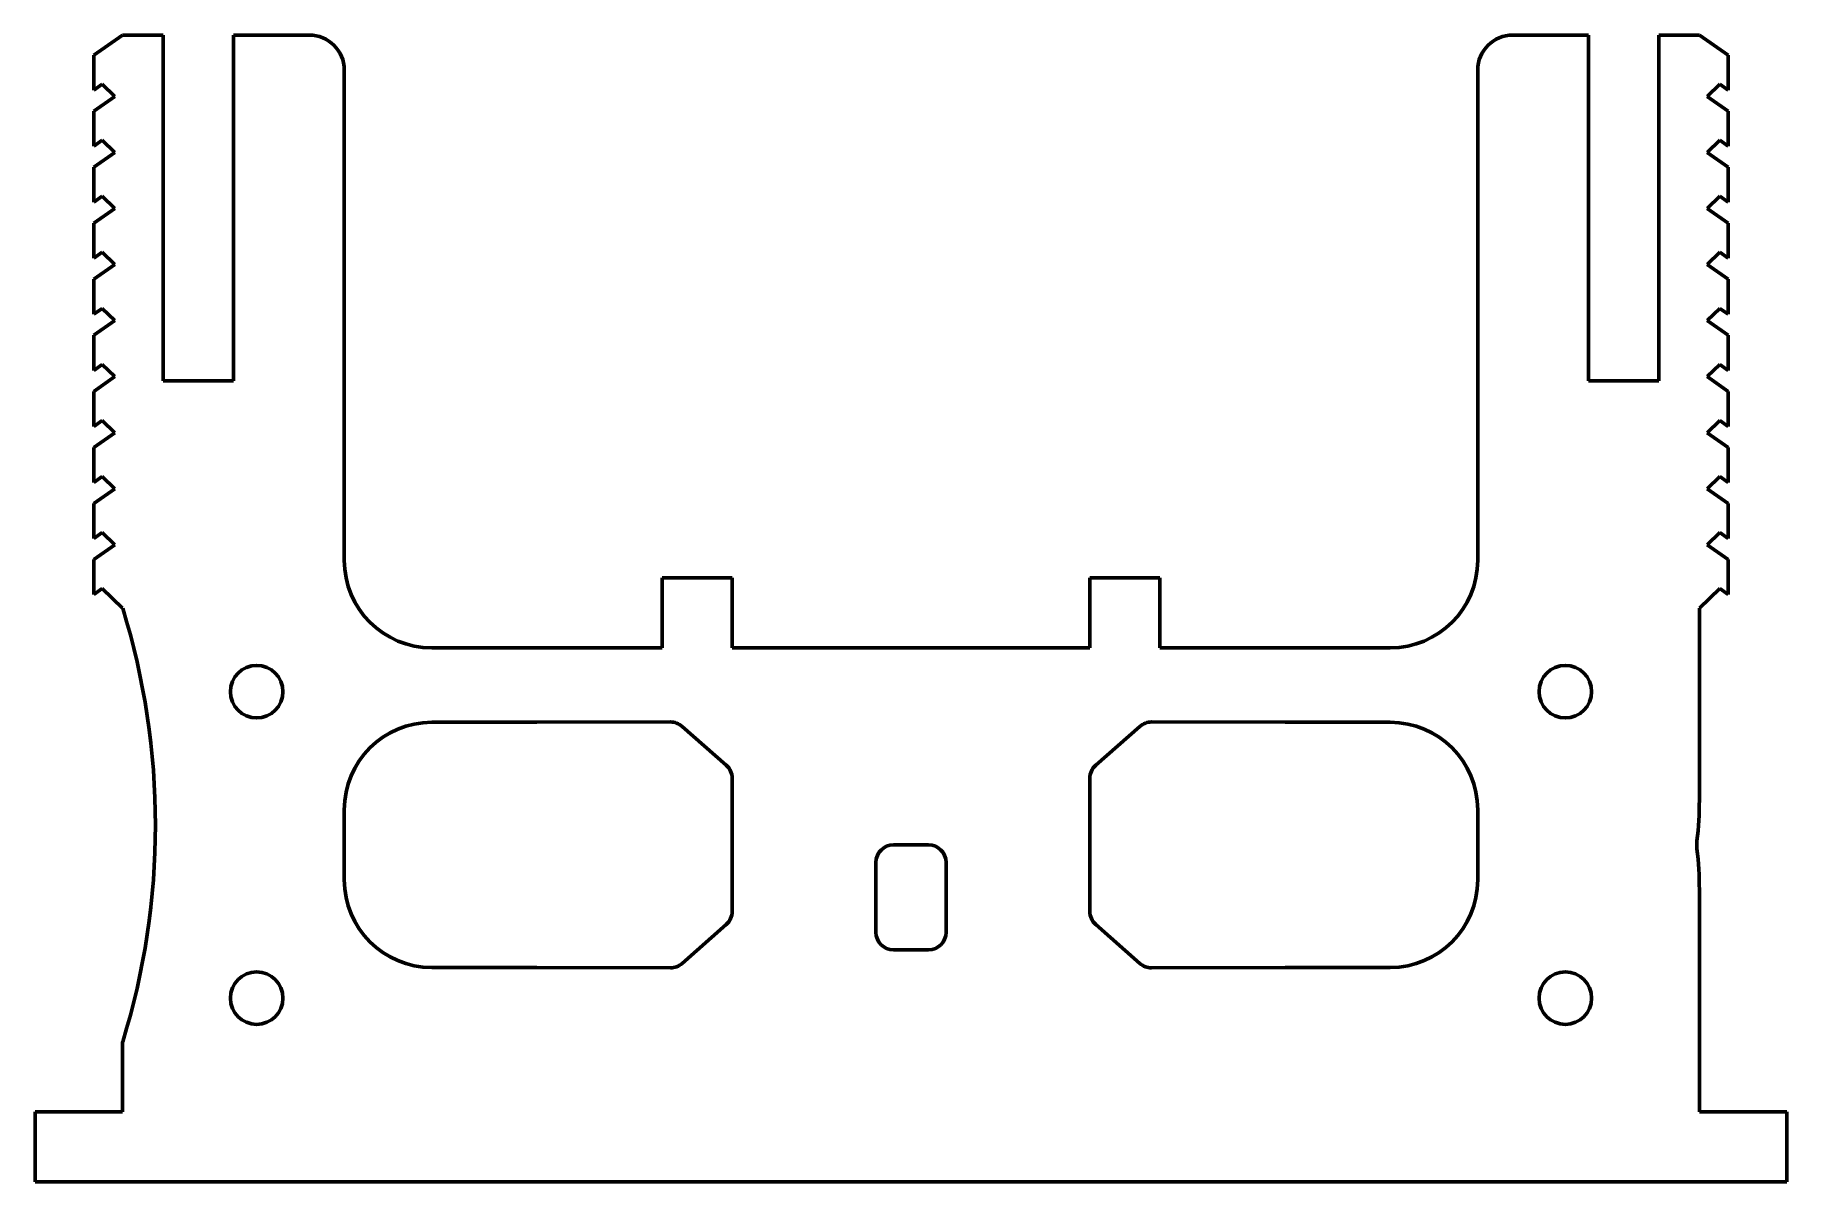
# Model space of a CAD drawing. Header units: millimetres. Extents: x -50 to 50, y -31 to 35.
import ezdxf

# ---------------------------------------------------------------- set-up
doc = ezdxf.new("R2010")
doc.units = ezdxf.units.MM
doc.linetypes.add('K5LT_BASIC', pattern=[0])

msp = doc.modelspace()

# ---------------------------------------------------------------- linework, layer by layer
at = {"color": 150, "linetype": 'K5LT_BASIC', "lineweight": 60, "true_color": 0x0080ff}
for p, q in [((-45, 35), (-46.64, 33.85)), ((-42.68, 35), (-45, 35)), ((-42.68, 15.25), (-42.68, 35)), ((-34.35, 35), (-38.68, 35)), ((-38.68, 35), (-38.68, 15.25)), ((38.68, 35), (34.35, 35)), ((38.68, 15.25), (38.68, 35)), ((45, 35), (42.68, 35)), ((42.68, 35), (42.68, 15.25)), ((46.64, 33.85), (45, 35)), ((-46.64, 33.85), (-46.64, 31.85)), ((-32.35, 5), (-32.35, 33)), ((32.35, 33), (32.35, 5)), ((46.64, 31.85), (46.64, 33.85)), ((-46.64, 31.85), (-46.16, 32.19)), ((-46.16, 32.19), (-45.44, 31.49)), ((45.44, 31.49), (46.16, 32.19)), ((46.16, 32.19), (46.64, 31.85)), ((-45.44, 31.49), (-46.64, 30.65)), ((46.64, 30.65), (45.44, 31.49)), ((-46.64, 30.65), (-46.64, 28.65)), ((46.64, 28.65), (46.64, 30.65)), ((-46.64, 28.65), (-46.16, 28.99)), ((-45.44, 28.29), (-46.64, 27.45)), ((-46.16, 28.99), (-45.44, 28.29)), ((45.44, 28.29), (46.16, 28.99)), ((46.64, 27.45), (45.44, 28.29)), ((46.16, 28.99), (46.64, 28.65)), ((-46.64, 27.45), (-46.64, 25.45)), ((46.64, 25.45), (46.64, 27.45)), ((-46.64, 25.45), (-46.16, 25.79)), ((-45.44, 25.09), (-46.64, 24.25)), ((-46.16, 25.79), (-45.44, 25.09)), ((45.44, 25.09), (46.16, 25.79)), ((46.64, 24.25), (45.44, 25.09)), ((46.16, 25.79), (46.64, 25.45)), ((-46.64, 24.25), (-46.64, 22.25)), ((46.64, 22.25), (46.64, 24.25)), ((-46.64, 22.25), (-46.16, 22.59)), ((-46.16, 22.59), (-45.44, 21.89)), ((45.44, 21.89), (46.16, 22.59)), ((46.16, 22.59), (46.64, 22.25)), ((-45.44, 21.89), (-46.64, 21.05)), ((-46.64, 21.05), (-46.64, 19.05)), ((46.64, 21.05), (45.44, 21.89)), ((46.64, 19.05), (46.64, 21.05)), ((-46.64, 19.05), (-46.16, 19.39)), ((-46.16, 19.39), (-45.44, 18.69)), ((45.44, 18.69), (46.16, 19.39)), ((46.16, 19.39), (46.64, 19.05)), ((-45.44, 18.69), (-46.64, 17.85)), ((46.64, 17.85), (45.44, 18.69)), ((-46.64, 17.85), (-46.64, 15.85)), ((46.64, 15.85), (46.64, 17.85)), ((-46.64, 15.85), (-46.16, 16.19)), ((-46.16, 16.19), (-45.44, 15.49)), ((45.44, 15.49), (46.16, 16.19)), ((46.16, 16.19), (46.64, 15.85)), ((-45.44, 15.49), (-46.64, 14.65)), ((-38.68, 15.25), (-42.68, 15.25)), ((42.68, 15.25), (38.68, 15.25)), ((46.64, 14.65), (45.44, 15.49)), ((-46.64, 14.65), (-46.64, 12.65)), ((46.64, 12.65), (46.64, 14.65)), ((-46.64, 12.65), (-46.16, 12.99)), ((-45.44, 12.29), (-46.64, 11.45)), ((-46.16, 12.99), (-45.44, 12.29)), ((45.44, 12.29), (46.16, 12.99)), ((46.64, 11.45), (45.44, 12.29)), ((46.16, 12.99), (46.64, 12.65)), ((-46.64, 11.45), (-46.64, 9.45)), ((46.64, 9.45), (46.64, 11.45)), ((-46.64, 9.45), (-46.16, 9.79)), ((-45.44, 9.09), (-46.64, 8.25)), ((-46.16, 9.79), (-45.44, 9.09)), ((45.44, 9.09), (46.16, 9.79)), ((46.64, 8.25), (45.44, 9.09)), ((46.16, 9.79), (46.64, 9.45)), ((-46.64, 8.25), (-46.64, 6.25)), ((46.64, 6.25), (46.64, 8.25)), ((-46.64, 6.25), (-46.16, 6.59)), ((-46.16, 6.59), (-45.44, 5.89)), ((45.44, 5.89), (46.16, 6.59)), ((46.16, 6.59), (46.64, 6.25)), ((-45.44, 5.89), (-46.64, 5.05)), ((-46.64, 5.05), (-46.64, 3.05)), ((46.64, 5.05), (45.44, 5.89)), ((46.64, 3.05), (46.64, 5.05)), ((-14.21, 4), (-14.21, 0)), ((-10.21, 4), (-14.21, 4)), ((-10.21, 0), (-10.21, 4)), ((14.21, 4), (10.21, 4)), ((10.21, 4), (10.21, 0)), ((14.21, 0), (14.21, 4)), ((-46.64, 3.05), (-46.16, 3.39)), ((-46.16, 3.39), (-45, 2.26)), ((45, 2.26), (46.16, 3.39)), ((46.16, 3.39), (46.64, 3.05)), ((45, -8.69), (45, 2.26)), ((-27.35, 0), (-14.21, 0)), ((-10.21, 0), (10.21, 0)), ((14.21, 0), (27.35, 0)), ((-27.35, -4.25), (-21.35, -4.25)), ((-21.35, -4.25), (-13.73, -4.23)), ((-13.07, -4.48), (-10.55, -6.7)), ((10.55, -6.7), (13.07, -4.48)), ((13.73, -4.23), (21.35, -4.25)), ((21.35, -4.25), (27.35, -4.25)), ((-10.21, -7.45), (-10.21, -15.05)), ((10.21, -15.05), (10.21, -7.45)), ((-32.35, -13.25), (-32.35, -9.25)), ((32.35, -9.25), (32.35, -13.25)), ((-1, -11.25), (1, -11.25)), ((-2, -16.25), (-2, -12.25)), ((2, -12.25), (2, -16.25)), ((45, -13.81), (45, -26.5)), ((-10.55, -15.8), (-13.07, -18.02)), ((13.07, -18.02), (10.55, -15.8)), ((1, -17.25), (-1, -17.25)), ((-21.35, -18.25), (-27.35, -18.25)), ((-13.73, -18.27), (-21.35, -18.25)), ((21.35, -18.25), (13.73, -18.27)), ((27.35, -18.25), (21.35, -18.25)), ((-45, -22.5), (-45, -26.5)), ((-50, -26.5), (-45, -26.5)), ((-50, -30.5), (-50, -26.5)), ((45, -26.5), (50, -26.5)), ((50, -26.5), (50, -30.5)), ((50, -30.5), (-50, -30.5))]:
    msp.add_line(p, q, dxfattribs=at)
for centre in [(-37.35, -2.5), (37.35, -2.5), (-37.35, -20), (37.35, -20)]:
    msp.add_circle(centre, 1.5, dxfattribs=at)
for centre, radius, start, end in [((-34.35, 33), 2, 0, 90), ((34.35, 33), 2, 90, 180), ((-27.35, 5), 5, 180, 270), ((27.35, 5), 5, 270, 0), ((-85.13, -10.12), 42, 342.8555, 17.1445), ((-27.35, -9.25), 5, 90, 180), ((-13.73, -5.23), 1, 48.5957, 90.1162), ((13.73, -5.23), 1, 89.8838, 131.4043), ((27.35, -9.25), 5, 0, 90), ((-11.21, -7.45), 1, 0, 48.5957), ((11.21, -7.45), 1, 131.4043, 180), ((25, -8.69), 20, 353.3055, 0), ((-1, -12.25), 1, 90, 180), ((1, -12.25), 1, 0, 90), ((46.85, -11.25), 2, 173.3055, 186.6945), ((25, -13.81), 20, 0, 6.6945), ((-27.35, -13.25), 5, 180, 270), ((27.35, -13.25), 5, 270, 0), ((-11.21, -15.05), 1, 311.4043, 0), ((11.21, -15.05), 1, 180, 228.5957), ((-1, -16.25), 1, 180, 270), ((1, -16.25), 1, 270, 0), ((-13.73, -17.27), 1, 269.8838, 311.4043), ((13.73, -17.27), 1, 228.5957, 270.1162)]:
    msp.add_arc(centre, radius, start, end, dxfattribs=at)

doc.saveas('drawing.dxf')
